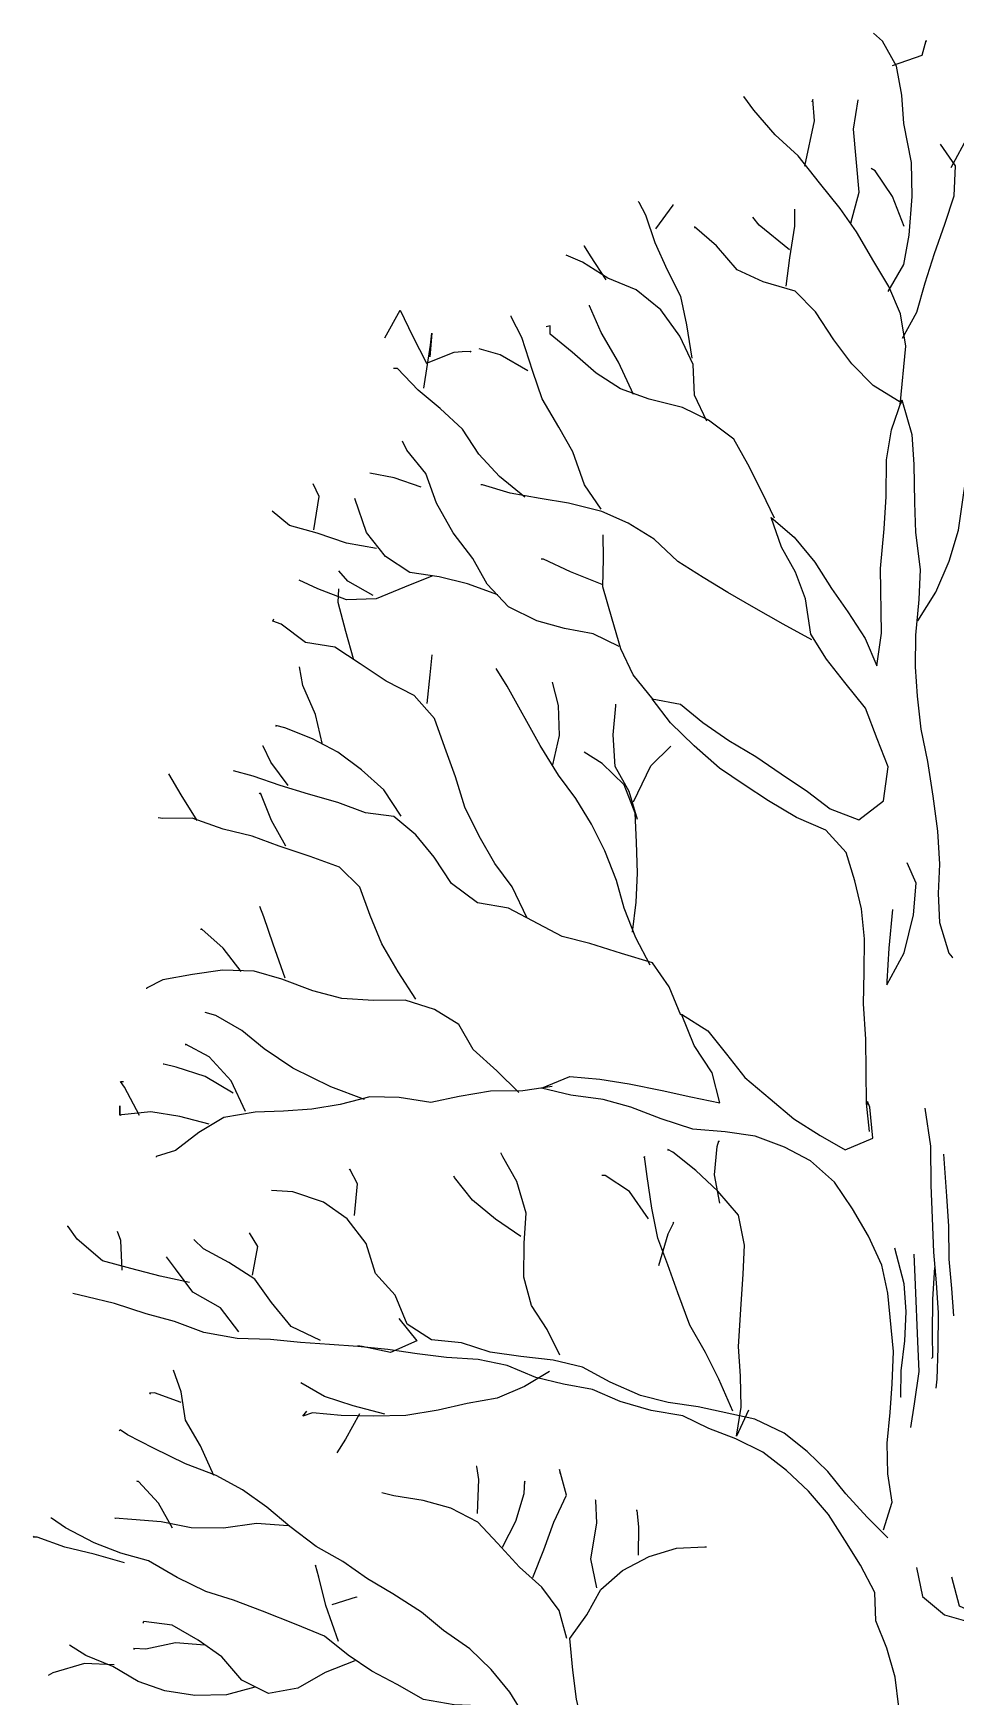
# Model space of a CAD drawing. Header units: millimetres. Extents: x -10794 to 121495, y 177957 to 264658.
# Drawn here: x 72635 to 75243, y 250568 to 255272 of the extents above; entities that cross this region are included whole.
import ezdxf

# ---------------------------------------------------------------- set-up
doc = ezdxf.new("R2010")
doc.units = ezdxf.units.MM

# ---------------------------------------------------------------- blocks, each defined once
blk = doc.blocks.new('A$C2D7C54A7')
for points in [[(2417.3, 7664.3), (2462, 7740.5), (2477, 7823.1), (2484.7, 7933.1), (2483.4, 8029.3), (2461.3, 8138.9), (2455.7, 8219), (2440.8, 8301.3), (2401, 8371.7), (2375.5, 8394.3)], [(2429.4, 8303.4), (2513.7, 8332), (2524.6, 8373.4)], [(2524.6, 8373.4), (2524.6, 8371.1)], [(2009.1, 8215.4), (2009.2, 8213.1)], [(2451.3, 7344.1), (2467.4, 7509.2), (2452.5, 7600.6), (2419.4, 7678.1), (2377.2, 7748.5), (2328, 7832.6), (2281.3, 7898.4), (2223.1, 7970.9), (2162.5, 8047.9), (2097.6, 8106.6), (2037.1, 8176.8), (2009.1, 8215.4)], [(2181.2, 8018.4), (2209.3, 8147), (2203.9, 8206.5)], [(2203.9, 8206.5), (2201.7, 8199.6)], [(2311.6, 7857.5), (2335.7, 7944.9), (2319.5, 8123.3), (2332.2, 8205.9)], [(2595.8, 8014.8), (2645, 8107), (2671.4, 8183), (2673.2, 8219.6)], [(2458, 7532), (2498.2, 7605.8), (2522.3, 7688.6), (2548.7, 7771.4), (2577.3, 7854.2), (2603.7, 7934.7), (2607.2, 8019.5), (2565.1, 8080.8)], [(2462.9, 7848.1), (2429.7, 7932.4), (2380.7, 8005), (2369.1, 8011.8)], [(1713.1, 7916), (1710.8, 7918.2)], [(1863.3, 7476), (1848.3, 7569.7), (1831.2, 7649.6), (1793.5, 7724.7), (1758.2, 7802.1), (1731.9, 7879.6), (1713.1, 7916)], [(1759.9, 7841), (1809.4, 7908.1), (1809.4, 7910.4)], [(2138.6, 7782), (2052.9, 7851.8), (2034.3, 7874.5)], [(2128.5, 7678.8), (2138.9, 7759.1), (2153.7, 7848.6), (2153.1, 7896.7)], [(2500.7, 6733.3), (2552.3, 6814.2), (2590, 6901.7), (2616.3, 6989.1), (2631, 7094.6), (2645.8, 7186.4), (2662.8, 7280.5), (2682.3, 7367.8), (2741.1, 7423.6), (2792.9, 7486.1), (2840.1, 7557.7), (2882.5, 7636.1), (2918.2, 7712.2), (2958.3, 7795.2), (2993.9, 7871.2), (2996.2, 7869)], [(2455.8, 7348.8), (2375, 7398.1), (2314.6, 7459.1), (2263.4, 7527.1), (2211.9, 7606.6), (2153.9, 7665.4), (2064.2, 7691.7), (1990.5, 7725), (1932.3, 7793), (1869.8, 7847.1), (1869.8, 7844.8)], [(1869.8, 7844.8), (1872.1, 7844.8)], [(1904.6, 7297.9), (1869.2, 7370.7), (1865.8, 7457.7), (1828.1, 7537.4), (1774.4, 7612.2), (1705, 7668.5), (1624.4, 7701.8), (1552.8, 7746.7), (1506.7, 7766.7)], [(1559, 7792.6), (1556.8, 7792.5)], [(1619.9, 7697.2), (1575.4, 7765.3), (1559, 7792.6)], [(1697.5, 7373), (1655, 7464.1), (1605.8, 7548.1), (1572.7, 7623.3), (1572.7, 7625.6)], [(994.5, 7533.1), (1037, 7611.6), (1072.3, 7538.7), (1112.3, 7461.4)], [(1351, 7592.8), (1351, 7595.1)], [(1605.6, 7048.9), (1558.9, 7117), (1525.6, 7210.4), (1485.7, 7280.9), (1438.8, 7360.4), (1412.6, 7437.9), (1381.6, 7533.7), (1351, 7592.8)], [(1104.1, 7390.3), (1123.1, 7511.9), (1127.2, 7546.3)], [(1127.2, 7546.3), (1121.2, 7479.8)], [(1461.3, 7566.8), (1449.9, 7564.4)], [(2096, 7023.4), (2060.7, 7096.2), (2020.7, 7175.8), (1980.8, 7246.3), (1909.1, 7300.3), (1835.4, 7335.9), (1741.1, 7359.9), (1660.6, 7388.6), (1591.3, 7433.4), (1524.1, 7492.1), (1461.6, 7543.9), (1461.3, 7566.8)], [(1112.3, 7461.4), (1189.8, 7492.2), (1212.6, 7494.8)], [(1212.6, 7494.8), (1235.5, 7495.1)], [(1237.8, 7495.1), (1235.5, 7492.8)], [(1398.8, 7440), (1320.4, 7484.8), (1260.6, 7502.3)], [(1389.9, 7082.7), (1318.1, 7141.2), (1260, 7204.6), (1213.3, 7275), (1150.6, 7333.7), (1088.1, 7385.5), (1030, 7446.6), (1018.6, 7446.4)], [(2364.2, 5288.7), (2356.2, 5368.8), (2353.8, 5549.7), (2347.9, 5650.3), (2349, 5739.7), (2350, 5833.6), (2342, 5918.2), (2322.7, 5998.1), (2298.7, 6077.9), (2240.6, 6141.3), (2157.7, 6176.8), (2079.2, 6223.9), (2009.9, 6268.8), (1940.6, 6315.9), (1868.7, 6379.1), (1801.4, 6444.6), (1750.1, 6512.6), (1830.5, 6497.7), (1893, 6445.8), (1967, 6394.1), (2043.2, 6349.4), (2114.8, 6299.9), (2188.8, 6250.5), (2253.5, 6201), (2334.1, 6170), (2404.4, 6223.6), (2416.8, 6320), (2386, 6399.7), (2352.8, 6486.3), (2294.6, 6558.8), (2243.3, 6624.5), (2198.9, 6694.9), (2183.8, 6795.5), (2155.3, 6870.7), (2115.4, 6941.2), (2086.8, 7025.5), (2151.7, 6969.1), (2209.9, 6898.9), (2256.7, 6824), (2303.4, 6758.2), (2352.5, 6683.3), (2385.6, 6605.8), (2398.1, 6697.6), (2395.6, 6880.8), (2405.6, 6993.1), (2411.2, 7084.8), (2412.2, 7187.9), (2427.1, 7272.8), (2455.7, 7357.9), (2484.5, 7259.8), (2490.2, 7175.2), (2491.6, 7067.6), (2495, 6982.9), (2507.9, 6877.7), (2504.4, 6792.9), (2494.3, 6692), (2493.2, 6602.7), (2498.9, 6520.3), (2509.3, 6426.6), (2528.9, 6335.2), (2543.9, 6236.9), (2556.7, 6138.6), (2562.5, 6044.8), (2559, 5962.3), (2562.4, 5879.9), (2588.8, 5793.2), (2598.1, 5781.9)], [(1656.6, 6660.2), (1582.8, 6695.9), (1502.5, 6710.9), (1424.3, 6732.7), (1343.6, 6772.9), (1283.2, 6836.2), (1243.3, 6908.9), (1187.4, 6981.5), (1140.5, 7065.6), (1109.6, 7149.9), (1056, 7215.6), (1044.2, 7240.6)], [(1096.4, 7110.8), (1020.4, 7137.3), (951.6, 7150.1)], [(793.4, 6990), (808.2, 7084.1), (791.6, 7120.5)], [(2201.4, 6679), (2120.6, 6723.7), (2037.6, 6770.7), (1963.7, 6813.2), (1894.4, 6855.8), (1822.8, 6900.6), (1755.6, 6963.9), (1681.7, 7008.7), (1608, 7042), (1513.8, 7066), (1433.4, 7078.7), (1348.5, 7093.6), (1270.3, 7117.7), (1265.7, 7117.6)], [(1313.4, 6806.8), (1228.2, 6837.7), (1147.8, 6857.3), (1065.2, 6869.9), (995.9, 6914.8), (942.3, 6982.8), (909, 7078.5)], [(970.4, 6937.4), (885.5, 6952.3), (802.7, 6980.9), (724.5, 7002.8), (675.9, 7043.4)], [(1752.5, 6510.4), (1696.6, 6580.6), (1661.2, 6653.4), (1637.2, 6737.8), (1610.8, 6829.1), (1612, 6909.3), (1611.1, 6975.7)], [(960.7, 6804.4), (889.2, 6844.7), (863.6, 6874.1)], [(1608.4, 6835.9), (1518.6, 6871.4), (1442.6, 6907), (1435.7, 6906.9)], [(1127.2, 6859.3), (1049.7, 6828.5), (970, 6795.4), (885.3, 6792), (804.8, 6822.9), (751.8, 6847.4)], [(905.9, 6625.1), (884.2, 6702.6), (862.5, 6784.8), (864.3, 6823.7)], [(677.7, 6731.9), (679.9, 6738.8)], [(1396.6, 5891.9), (1354.2, 5980.6), (1305.2, 6046.4), (1260.7, 6123.7), (1220.6, 6205.6), (1194.3, 6292.2), (1163.4, 6374.3), (1134.8, 6456.3), (1076.7, 6522), (998.3, 6562.2), (924.4, 6611.6), (852.8, 6658.7), (770.1, 6671.3), (700.7, 6723.1), (677.7, 6731.9)], [(1113.7, 6499.6), (1121.8, 6579.8), (1127.9, 6637.2)], [(817.5, 6383.4), (798, 6467.9), (762.6, 6549.9), (752.7, 6602.4)], [(1744.1, 5759.1), (1704.2, 5836.4), (1671, 5920.7), (1649.4, 5998.3), (1616.2, 6082.6), (1578.5, 6157.7), (1534, 6230.4), (1485.1, 6296.1), (1433.6, 6380.2), (1339.7, 6548.4), (1309.3, 6598.4)], [(1468.7, 6325.7), (1488.2, 6408.4), (1484.7, 6493.1), (1467.8, 6559.3)], [(1708.9, 6170.9), (1684.9, 6250.7), (1645.1, 6321.1), (1639.3, 6410.4), (1647.3, 6492.9), (1647.3, 6495.2)], [(1647.3, 6495.2), (1647.3, 6497.5)], [(686.2, 6436.6), (686.3, 6434.3)], [(1040, 6180.3), (991, 6255.2), (928.4, 6311.6), (861.3, 6361.1), (789.8, 6399.1), (711.5, 6430.1), (686.2, 6436.6)], [(650.4, 6378.9), (648.1, 6378.9)], [(720.6, 6267.6), (671.6, 6333.4), (650.4, 6378.9)], [(1694.8, 5852.3), (1705.1, 5937.2), (1708.6, 6019.7), (1705.2, 6106.7), (1701.8, 6189.1), (1670.9, 6268.8), (1608.3, 6329.8), (1557.5, 6361.2)], [(1696.8, 6221.1), (1745.8, 6322.5), (1802.3, 6378.2)], [(1802.3, 6378.2), (1797.8, 6373.6)], [(1830.8, 5618.3), (1797.6, 5698), (1750.9, 5766.1), (1663.6, 5792.4), (1573.9, 5821), (1495.7, 5840.5), (1343.5, 5920.9), (1256.3, 5935.8), (1182.3, 5989.8), (1133.2, 6064.7), (1082, 6128.1), (1019.4, 6180), (939.1, 6190.4), (860.9, 6219.1), (778.1, 6243.2), (697.7, 6267.3), (621.7, 6293.8), (566.6, 6309.1)], [(463.1, 6168), (418.6, 6240.7), (383.5, 6299.8)], [(640.7, 6245.9), (638.4, 6243.6)], [(713.7, 6095.8), (673.8, 6168.5), (643, 6243.7), (640.7, 6245.9)], [(1081.3, 5663.2), (1032.2, 5740.5), (985.3, 5820), (952.2, 5899.7), (923.6, 5979.5), (865.6, 6036), (782.8, 6066.9), (695.4, 6095.5), (619.4, 6124.3), (536.7, 6143.8), (449.3, 6174.7), (366.8, 6173.6), (353.1, 6175.7)], [(2413.6, 5703.9), (2462.8, 5793.9), (2488.8, 5901.8), (2496.8, 5991.3), (2470.8, 6048.2)], [(711.8, 5722.4), (678.5, 5818.2), (652.2, 5895.7), (640.4, 5925.3)], [(2429.1, 5917.1), (2419.1, 5807), (2413.5, 5713), (2413.6, 5703.9)], [(474.1, 5861.3), (474.1, 5859)], [(587.9, 5741.4), (536.6, 5807.1), (476.3, 5861.3), (474.1, 5861.3)], [(1373.4, 5399.2), (1310.7, 5460.2), (1243.5, 5521.1), (1203.6, 5591.6), (1134.3, 5634.2), (1051.6, 5660.6), (962.3, 5659.4), (872.9, 5665), (790.1, 5686.8), (702.7, 5720), (624.5, 5741.9), (535.1, 5745.3), (450.6, 5732.7), (366, 5717.8), (320.5, 5694.3)], [(2598.1, 5781.9), (2600.4, 5779.7)], [(320.5, 5694.3), (320.6, 5692)], [(936.2, 5379.6), (841.8, 5415), (733.5, 5468.5), (652.6, 5522.4), (590.1, 5574.3), (516.2, 5616.8), (486.4, 5625.5)], [(2404.4, 4162.5), (2428.5, 4240.7), (2416, 4320.7), (2414.8, 4407.7), (2422.8, 4494.8), (2428.6, 4575.1), (2432, 4666.7), (2416.1, 4831.4), (2399, 4911.3), (2361.2, 4993.3), (2316.7, 5070.5), (2265.3, 5145.4), (2198.1, 5206.4), (2124.3, 5244.3), (2041.4, 5275.3), (1956.5, 5287.9), (1864.8, 5295.8), (1775.1, 5324.4), (1690, 5357.6), (1611.8, 5379.5), (1520, 5392), (1437.3, 5411.5), (1517, 5444.6), (1601.9, 5436.6), (1684.5, 5423.9), (1778.6, 5404.6), (1859, 5387.3), (1941.7, 5370.1), (1920, 5454.6), (1868.6, 5531.7), (1833, 5620.6), (1906.9, 5573.5), (1960.5, 5507.8), (2011.7, 5442), (2083.5, 5381.2), (2150.7, 5324.8), (2224.6, 5277.7), (2296.1, 5237.4), (2373.6, 5270.5), (2365.5, 5357.4), (2358.5, 5373.4)], [(430.3, 5535.5), (430.3, 5533.2)], [(600, 5345.4), (559.9, 5431.9), (497.2, 5499.7), (430.3, 5535.5)], [(369.2, 5479.7), (366.9, 5479.7)], [(565, 5397.6), (486.5, 5444.6), (403.7, 5471), (369.2, 5479.7)], [(246.2, 5430), (255.4, 5430.1)], [(300.2, 5334.5), (257.9, 5414.1), (246.2, 5430)], [(1467, 5416.5), (1384.7, 5403.9), (1293.2, 5402.7), (1204, 5387.8), (1124.1, 5370.7), (1034.6, 5385.5), (952.1, 5386.7), (867.7, 5365), (787.7, 5352.5), (707.6, 5346.8), (627.5, 5343.4), (538.4, 5328.5), (468, 5286.4), (402.2, 5235.1), (347.5, 5218.3)], [(2358.5, 5373.4), (2356.3, 5361.9)], [(244.8, 5361.3), (245.2, 5333.8)], [(245.2, 5336.1), (244.8, 5361.3)], [(497.4, 5309.7), (414.7, 5331.5), (332.1, 5344.1), (249.7, 5336.1), (245.2, 5333.8)], [(2521.3, 5354.9), (2536.5, 5247.5), (2537.9, 5137.6), (2541.5, 5043.7), (2545.1, 4947.6), (2553.1, 4860.7), (2558.8, 4776), (2557.8, 4677.5), (2554.4, 4588.2), (2552.5, 4563)], [(1323, 5226.8), (1323, 5229)], [(1488.6, 4656.4), (1453.3, 4729.2), (1408.9, 4797.4), (1387.2, 4877.2), (1388.2, 4973.4), (1393.9, 5058.2), (1367.6, 5147.2), (1327.7, 5217.7), (1323, 5226.8)], [(1794.6, 5237.6), (1794.6, 5235.3)], [(2022, 4500.9), (1988.6, 4427.2), (2001.3, 4509.8), (2000.1, 4596.8), (1994.4, 4681.5), (2002, 4800.7), (2007.7, 4885.5), (2011.2, 4968), (1994, 5052.5), (1935.9, 5120.4), (1873.3, 5179.1), (1808.4, 5230.9), (1794.6, 5237.6)], [(1940.9, 5086.1), (1926.1, 5166.1), (1934.2, 5246.3), (1938.6, 5262.4)], [(1938.6, 5262.4), (1938.6, 5260.1)], [(2573.4, 5225.1), (2581.9, 5106.1), (2587.6, 5021.5), (2588.8, 4927.6), (2596.8, 4845.2), (2602.4, 4767.5)], [(347.5, 5218.3), (347.5, 5216.1)], [(895.3, 5182.1), (893.1, 5179.8)], [(908.5, 5051.8), (916.5, 5141.2), (895.3, 5182.1)], [(1728.5, 5218.4), (1726.2, 5213.8)], [(1978.5, 4498.1), (1938.4, 4589.1), (1900.7, 4664.2), (1856.2, 4741.5), (1822.9, 4832.6), (1794.4, 4912.4), (1765.9, 4987.6), (1748.7, 5072.1), (1736.1, 5161.3), (1728.5, 5218.4)], [(1188.7, 5163.1), (1191, 5160.9)], [(1378.8, 4991.6), (1307.1, 5041), (1242.3, 5095.1), (1191.1, 5158.6), (1188.7, 5163.1)], [(1610.1, 5164.2), (1607.8, 5164.1)], [(1740, 5042.2), (1686.3, 5119.4), (1617, 5164.3), (1610.1, 5164.2)], [(2416.1, 4139.8), (2358.1, 4198.5), (2297.7, 4264.1), (2246.4, 4327.6), (2188.4, 4384.1), (2123.6, 4435.9), (2040.6, 4476), (1879.9, 4510.5), (1795, 4523.1), (1716.8, 4542.7), (1631.6, 4580.5), (1553.2, 4622.9), (1470.5, 4642.4), (1378.7, 4652.7), (1291.5, 4665.3), (1211, 4691.7), (1126.2, 4699.7), (1056.9, 4744.6), (1023.7, 4826.6), (968, 4887.7), (941.6, 4972.1), (888, 5042.3), (821, 5089.5), (733.6, 5118.1), (674, 5121.9)], [(98.2, 5020.4), (95.9, 5020.3)], [(441.6, 4862.3), (358.9, 4879.6), (276.1, 4901.4), (195.7, 4923.2), (123.9, 4984.1), (98.2, 5020.4)], [(251, 4896.4), (247.6, 4981.1), (238.1, 5006.2)], [(619.9, 4883), (634.9, 4963.4), (611.5, 5002)], [(1769.2, 4909.8), (1795.5, 4999.5), (1811.1, 5031.7)], [(1811.1, 5031.7), (1808.8, 5029.4)], [(812.5, 4697.8), (729.5, 4737.9), (673.6, 4805.9), (626.9, 4871.7), (553, 4918.8), (481.5, 4956.8), (453.7, 4983.9)], [(2435, 4959.9), (2461.5, 4859.5), (2467.1, 4779.4), (2463.7, 4696.9), (2453.3, 4612), (2452, 4538.7)], [(2490.2, 4942.3), (2493.6, 4855.3), (2500.3, 4695.1), (2503.7, 4610.4), (2491.2, 4518.6), (2480.7, 4452.1)], [(580.8, 4722.2), (529.5, 4790.2), (451.1, 4835), (402.1, 4900.7), (376.5, 4934.8)], [(2547.9, 4904.1), (2542.2, 4814.7), (2541.3, 4716.3), (2542.2, 4649.9)], [(2447.7, 3661.5), (2437.4, 3746.1), (2413.4, 3828.3), (2382.6, 3905.7), (2379.2, 3985.8), (2339.3, 4063.2), (2294.8, 4133.6), (2248.1, 4206.2), (2192.2, 4271.9), (2129.6, 4330.6), (2062.5, 4382.4), (1986.4, 4420.3), (1910.5, 4449.1), (1836.7, 4484.7), (1747.2, 4499.6), (1659.8, 4525.9), (1581.5, 4559.2), (1498.9, 4574.1), (1420.7, 4593.7), (1340.1, 4627), (1257.5, 4644.2), (1168.1, 4649.9), (1085.5, 4660.2), (1002.9, 4672.9), (918, 4680.9), (837.8, 4686.7), (755.3, 4692.5), (670.4, 4700.5), (576.5, 4703.8), (482.4, 4720.9), (399.5, 4751.8), (319.1, 4773.7), (229.4, 4802.3), (151.3, 4821.8), (112.2, 4830.5)], [(1033.8, 4760.3), (1085, 4696.9), (1009.9, 4663.8), (929.5, 4681), (918, 4683.2)], [(510.7, 4315.9), (472.9, 4400.1), (430.7, 4472.9), (418.2, 4552.9), (396.8, 4614.4)], [(1459.4, 4610.2), (1389, 4568.1), (1311.6, 4535), (1227.1, 4520.1), (1144.9, 4500.7), (1053.5, 4485.7), (961.9, 4484.5), (870.3, 4485.6), (790, 4493.7), (762.6, 4484.2)], [(2542.2, 4649.9), (2539.9, 4647.5)], [(993.9, 4489.5), (904.2, 4513.5), (823.7, 4539.9), (756.8, 4578)], [(418.6, 4523.1), (342.7, 4549.6), (328.9, 4549.4)], [(328.9, 4549.4), (331.3, 4547.1)], [(2452, 4538.7), (2454.3, 4538.8)], [(762.6, 4484.2), (773.9, 4498)], [(922.9, 4490.9), (882.6, 4419.3), (857.9, 4380.1)], [(245.6, 4445.2), (243.3, 4442.9)], [(1555.8, 3562.6), (1468.6, 3577.5), (1394.7, 3626.9), (1347.8, 3704.1), (1294.3, 3767.6), (1234, 3826.3), (1160, 3878), (1097.5, 3929.8), (1016.7, 3981.4), (945.1, 4024), (875.7, 4073.4), (799.6, 4115.9), (725.6, 4172.2), (660.7, 4226.3), (591.4, 4275.8), (517.5, 4316), (430.1, 4349.2), (340.2, 4393.8), (266.4, 4431.7), (245.6, 4445.2)], [(1254.6, 4341.9), (1252.3, 4341.8)], [(1256.4, 4209.1), (1259.7, 4305.3), (1254.6, 4341.9)], [(1412.2, 4027.9), (1443.3, 4106.2), (1472, 4184.4), (1507.6, 4260.5), (1488.3, 4333.5)], [(1488.3, 4333.5), (1488.5, 4322.1)], [(293.3, 4299.3), (293.3, 4301.6)], [(393.6, 4167.8), (353.7, 4238.2), (297.9, 4299.3), (293.3, 4299.3)], [(1326.4, 4113.8), (1364.3, 4187.6), (1388.5, 4265.8), (1390.3, 4300.1)], [(1390.3, 4300.1), (1388.1, 4293.2)], [(1508.4, 3855.1), (1486.8, 3935), (1437.8, 4000.8), (1375.2, 4057.2), (1312.5, 4125.1), (1256.7, 4183.9), (1180.6, 4224.1), (1102.5, 4245.9), (1019.8, 4258.6), (985.4, 4267.3)], [(1593.6, 3998.3), (1576.4, 4080.5), (1593.4, 4181.5), (1590.3, 4245.6)], [(1590.3, 4245.6), (1590.2, 4247.8)], [(52, 4195.3), (49.7, 4195.3)], [(1360.1, 3642.5), (1282, 3664.3), (1190.3, 3667.7), (1103.1, 3682.6), (1029.2, 3725.1), (957.7, 3763.1), (890.7, 3808), (823.6, 3862.1), (743, 3895.3), (648.6, 3933), (565.7, 3964), (487.6, 3988.1), (406.9, 4028.3), (326.1, 4075.3), (247.9, 4097.1), (172, 4125.9), (91.3, 4168.3), (52, 4195.3)], [(230.6, 4195.4), (232.9, 4195.4)], [(721, 4174.4), (631.6, 4180.1), (537.8, 4167.4), (446.2, 4168.5), (361.3, 4185.7), (278.7, 4191.4), (230.6, 4195.4)], [(1707.4, 4217.3), (1705.1, 4217.3)], [(1711.4, 4091.4), (1712.6, 4171.6), (1707.4, 4217.3)], [(0, 4141.9), (2.3, 4144.3)], [(257.5, 4069.8), (172.4, 4093.8), (89.7, 4113.4), (11.4, 4142.1), (0, 4141.9)], [(2421.2, 3068.1), (2341.3, 3048.7), (2261.4, 3031.6), (2174.1, 3051), (2095.9, 3079.7), (2012.9, 3122.2), (1939.1, 3155.5), (1872, 3207.3), (1804.9, 3263.7), (1737.7, 3322.3), (1681.9, 3385.7), (1626, 3451.4), (1579.3, 3524), (1555.3, 3601.6), (1535.9, 3683.8), (1525.7, 3766.1), (1517.6, 3855.3), (1564.8, 3922.3), (1605.1, 3993.8), (1666.2, 4047.3), (1741.2, 4087.3), (1818.8, 4111.2), (1898.9, 4114.6), (1903.5, 4114.6)], [(798, 4063.2), (798, 4061)], [(862.7, 3846.5), (827, 3949.1), (807.6, 4029), (798, 4063.2)], [(2497.4, 4056.1), (2514.5, 3973.9), (2577, 3922.1), (2662.1, 3898), (2692, 3884.7)], [(2596.2, 4029.9), (2617.9, 3947.8), (2696.3, 3912.2), (2703.1, 3912.3)], [(845.3, 3951.7), (913.7, 3973.2)], [(913.7, 3973.2), (913.8, 3970.9)], [(909.3, 3792.2), (825, 3759), (747.7, 3714.5), (665.4, 3699.6), (589.4, 3737.6), (533.5, 3803.2), (466.5, 3850.4), (392.6, 3893), (312.3, 3903.3), (310.1, 3901)], [(310.1, 3901), (312.4, 3901)], [(626.3, 3717.4), (546.4, 3695.8), (457.1, 3694.6), (372.2, 3707.2), (296.3, 3733.7), (224.7, 3776.2), (148.7, 3807.3), (102.5, 3836.4)], [(485, 3836.9), (402.5, 3842.7), (318, 3825.5), (283.6, 3827.4)], [(283.6, 3827.4), (285.9, 3825.1)], [(229.2, 3780.9), (144.5, 3784.3), (55.5, 3757.9), (41.9, 3750.9)]]:
    blk.add_lwpolyline(points)

msp = doc.modelspace()

# ---------------------------------------------------------------- block references
msp.add_blockref('A$C2D7C54A7', (72634.7, 246877.4))

doc.saveas('drawing.dxf')
